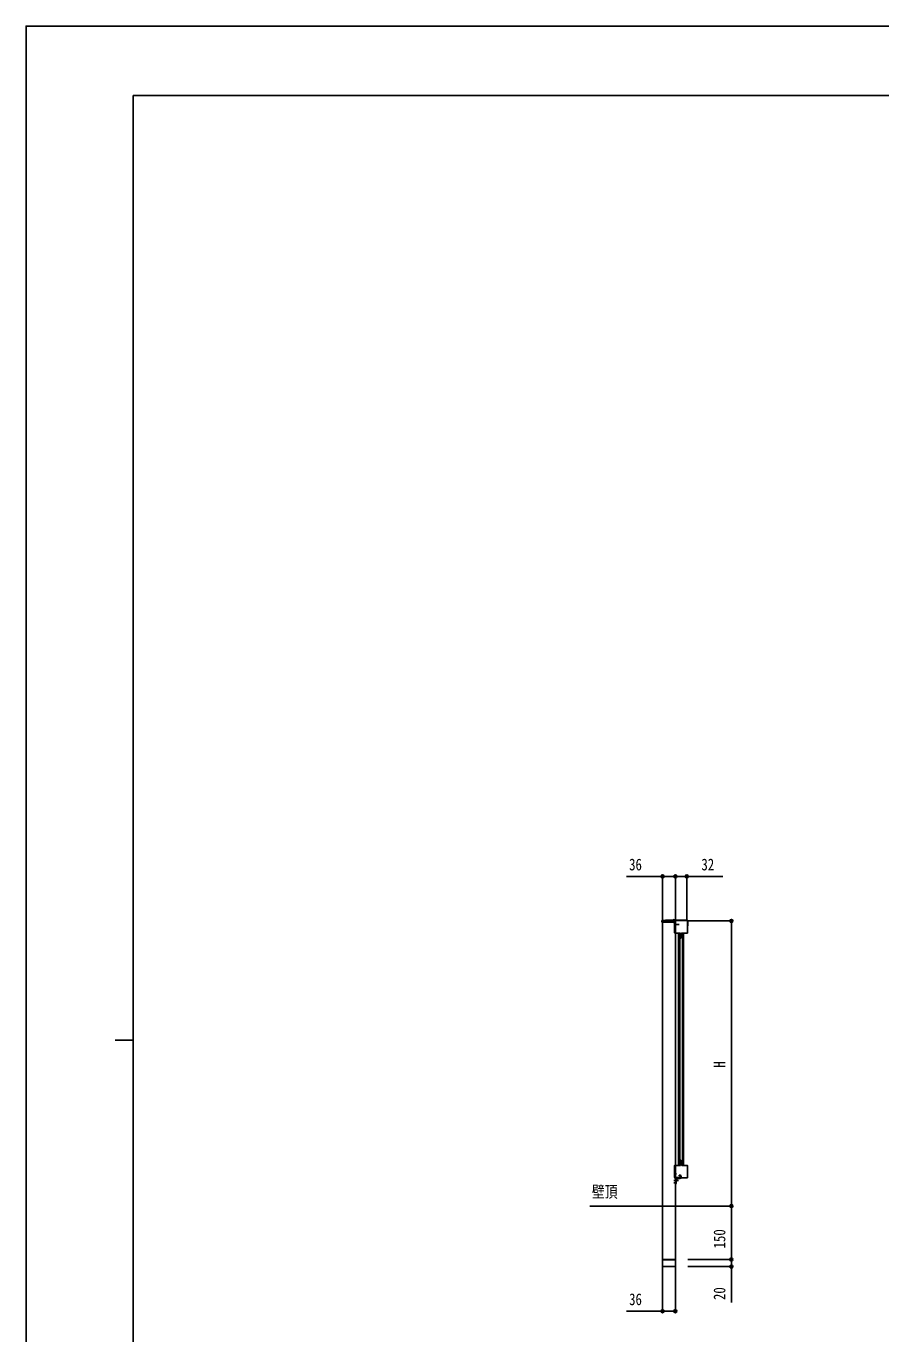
# Model space of a CAD drawing. Units: millimetres, scale not verified. Extents: x -4205 to 4205, y -2970 to 2970.
# Drawn here: x -4205 to -1807, y -699 to 2970 of the extents above; entities that cross this region are included whole.
import ezdxf
from ezdxf.enums import TextEntityAlignment as Align

# ---------------------------------------------------------------- set-up
doc = ezdxf.new("R2010")
doc.units = ezdxf.units.MM
doc.header["$LTSCALE"] = 12
for name, color, linetype in [('0-2_USER1', 3, 'Continuous'), ('0-3_YKK_A1', 4, 'Continuous'), ('0-4_YKK_D', 6, 'Continuous'), ('0-5_YKK_ZWAK', 7, 'Continuous')]:
    doc.layers.add(name, color=color, linetype=linetype)
doc.styles.add('ＭＳ ゴシック', font='')
doc.styles.get('ＭＳ ゴシック').set_extended_font_data('MS Gothic')

msp = doc.modelspace()

# ---------------------------------------------------------------- linework, layer by layer
at = {"layer": '0-3_YKK_A1'}
for p, q in [((-2421.78, 456.22), (-2421.78, 459.22)), ((-2388.28, 456.22), (-2421.78, 456.22)), ((-2420.28, 460.72), (-2352.79, 460.72)), ((-2419.78, -340.78), (-2419.78, 456.22)), ((-2410.48, 461.72), (-2352.49, 461.72)), ((-2383, 460.72), (-2390.96, 460.72)), ((-2389.06, 462.79), (-2388.13, 460.93)), ((-2386.01, 458.49), (-2388.28, 456.22)), ((-2388.13, 460.93), (-2386.98, 460.32)), ((-2387.41, 463.2), (-2387.41, 462.32)), ((-2387.28, 449.22), (-2373.13, 449.22)), ((-2386.98, 464.22), (-2386.98, 452.72)), ((-2386.01, 459.44), (-2386.01, 425.94)), ((-2385.78, 460.72), (-2385.78, 460.07)), ((-2385.75, 451.27), (-2383.93, 450.36)), ((-2385.75, 447.17), (-2383.93, 448.07)), ((-2350.53, 460.42), (-2385.03, 460.42)), ((-2383.78, 460.72), (-2384.07, 460.42)), ((-2383.32, 449.22), (-2383.93, 450.36)), ((-2383.32, 449.22), (-2383.93, 448.07)), ((-2383.78, 459.22), (-2383.78, -263.78)), ((-2383.78, 452.81), (-2383.78, 445.62)), ((-2383.49, 460.72), (-2383.49, 460.42)), ((-2382.07, 460.72), (-2382.07, 460.42)), ((-2368.49, 460.72), (-2368.49, 460.42)), ((-2367.07, 460.72), (-2367.07, 460.42)), ((-2349.55, 425.94), (-2349.55, 459.44)), ((-2349.53, 430.2), (-2349.29, 458.49)), ((-2385.03, 424.96), (-2384.81, 424.96)), ((-2384.8, 424.96), (-2384.53, 425.16)), ((-2375.78, 425.22), (-2369.78, 425.22)), ((-2374.78, 425.22), (-2374.78, -226.78)), ((-2371.53, 425.22), (-2371.53, -226.78)), ((-2369.78, 424.44), (-2369.78, 425.22)), ((-2369.78, 412.94), (-2369.78, 424.44)), ((-2365.78, 412.94), (-2365.78, 424.44)), ((-2364.03, 425.22), (-2364.03, -226.78)), ((-2360.78, 425.22), (-2360.78, -226.78)), ((-2359.78, 425.22), (-2358.78, 425.16)), ((-2358.78, 425.16), (-2351.03, 425.16)), ((-2350.75, 424.96), (-2351.03, 425.16)), ((-2350.75, 424.96), (-2350.53, 424.96)), ((-2369.78, -214.5), (-2369.78, -226.01)), ((-2365.78, -214.5), (-2365.78, -226.01)), ((-2387.28, -250.78), (-2380.2, -250.78)), ((-2386.01, -261.01), (-2386.01, -227.51)), ((-2385.75, -248.73), (-2383.93, -249.64)), ((-2385.75, -252.83), (-2383.93, -251.93)), ((-2385.03, -226.53), (-2384.81, -226.53)), ((-2384.8, -226.53), (-2384.53, -226.72)), ((-2383.32, -250.78), (-2383.93, -249.64)), ((-2383.32, -250.78), (-2383.93, -251.93)), ((-2383.78, -247.19), (-2383.78, -254.38)), ((-2375.78, -226.78), (-2369.78, -226.78)), ((-2372.98, -253.78), (-2370.48, -253.78)), ((-2369.98, -255.78), (-2369.98, -260.28)), ((-2369.78, -226.01), (-2369.78, -226.78)), ((-2368.48, -255.78), (-2368.48, -259.78)), ((-2359.78, -226.78), (-2358.78, -226.72)), ((-2358.78, -226.72), (-2351.03, -226.72)), ((-2350.75, -226.53), (-2351.03, -226.72)), ((-2350.75, -226.53), (-2350.53, -226.53)), ((-2349.55, -227.51), (-2349.55, -261.01)), ((-2374.78, -268.78), (-2388.22, -268.78)), ((-2379.53, -275.78), (-2388.07, -275.78)), ((-2379.53, -275.78), (-2388.07, -275.78)), ((-2350.53, -261.99), (-2385.03, -261.99)), ((-2383.78, -279.78), (-2383.78, -263.28)), ((-2383.78, -263.78), (-2383.78, -279.78)), ((-2383.78, -279.78), (-2383.78, -340.78)), ((-2382.28, -279.78), (-2383.78, -279.78)), ((-2382.28, -279.78), (-2383.78, -279.78)), ((-2382.28, -262.78), (-2382.28, -279.78)), ((-2382.28, -264.53), (-2382.28, -270.78)), ((-2382.28, -264.53), (-2381.77, -264.53)), ((-2382.28, -273.03), (-2382.28, -266.78)), ((-2382.28, -273.03), (-2381.77, -273.03)), ((-2381.78, -262.28), (-2370.98, -262.28)), ((-2381.77, -264.53), (-2381.77, -270.78)), ((-2381.77, -273.03), (-2381.77, -266.78)), ((-2370.48, -260.78), (-2381.28, -260.78)), ((-2381.28, -273.78), (-2381.28, -264.28)), ((-2380.28, -263.28), (-2370.98, -263.28)), ((-2367.48, -257.78), (-2367.48, -259.78)), ((-2314.44, -340.78), (-2623.65, -340.78)), ((-2383.78, -340.78), (-2383.78, -490.78)), ((-2383.58, -491.78), (-2419.98, -491.78)), ((-2419.98, -510.78), (-2383.58, -510.78))]:
    msp.add_line(p, q, dxfattribs=at)
for points in [[(-2386.56, 463.2), (-2386.56, 462.32), (-2387.41, 462.32)], [(-2384.91, 462.79), (-2385.84, 460.93), (-2386.98, 460.32)], [(-2384.53, 425.16), (-2376.78, 425.16), (-2375.78, 425.22)], [(-2365.78, 424.44), (-2365.78, 425.22), (-2359.78, 425.22)], [(-2384.53, -226.72), (-2376.78, -226.72), (-2375.78, -226.78)], [(-2373.48, -254.59), (-2373.48, -255.28), (-2370.48, -255.28)], [(-2365.78, -226.01), (-2365.78, -226.78), (-2359.78, -226.78)], [(-2380.18, -266.71), (-2382.09, -267.64), (-2382.7, -268.78)], [(-2380.18, -270.86), (-2382.09, -269.93), (-2382.7, -268.78)], [(-2383.78, -490.78), (-2419.78, -490.78), (-2419.78, -340.78)], [(-2419.98, -510.78), (-2419.98, -490.78), (-2383.58, -490.78), (-2383.58, -510.78)]]:
    msp.add_lwpolyline(points, dxfattribs=at)
for centre, radius, start, end in [((-2420.28, 459.22), 1.5, 90, 180), ((-2410.48, 460.72), 1, 90, 180), ((-2390.96, 460.99), 0.274, 142.28591, 270), ((-2386.98, 457.92), 5.3, 94.59941, 142.28591), ((-2386.98, 457.92), 5.3, 37.71409, 85.40059), ((-2382.08, 449.22), 4.2, 117.28096, 242.71904), ((-2385.03, 459.44), 0.981, 90, 180), ((-2383.93, 452.81), 0.154, 0, 117.28096), ((-2383.93, 445.62), 0.154, 242.71904, 0), ((-2383, 460.99), 0.274, 270, 37.71409), ((-2352.79, 458.22), 2.5, 61.92685, 90), ((-2352.49, 458.52), 3.2, 359.5, 90), ((-2350.53, 459.44), 0.981, 0, 90), ((-2385.03, 425.94), 0.981, 180, 270), ((-2350.53, 425.94), 0.981, 270, 0), ((-2350.53, 430.2), 1, 351.09817, 359.5), ((-2382.08, -250.78), 4.2, 117.28096, 242.71904), ((-2385.03, -227.51), 0.981, 90, 180), ((-2383.93, -247.19), 0.154, 0, 117.28096), ((-2383.93, -254.38), 0.154, 242.71904, 0), ((-2370.48, -255.78), 2, 0, 90), ((-2370.48, -255.78), 0.5, 0, 90), ((-2368.48, -257.78), 1, 0, 90), ((-2350.53, -227.51), 0.981, 0, 90), ((-2385.03, -261.01), 0.981, 180, 270), ((-2381.28, -263.28), 2.5, 90, 180), ((-2381.78, -262.78), 0.5, 90, 180), ((-2382.28, -273.78), 1, 270, 0), ((-2382.28, -273.78), 1, 270, 0), ((-2385.31, -268.78), 5.53, 43.21261, 50.20587), ((-2385.31, -268.78), 5.53, 309.79413, 316.78739), ((-2380.28, -264.28), 1, 90, 180), ((-2385.31, -268.78), 5.53, 316.78739, 43.21261), ((-2370.98, -259.78), 2.5, 270, 0), ((-2370.98, -259.78), 3.5, 270, 0), ((-2370.48, -260.28), 0.5, 270, 0), ((-2350.53, -261.01), 0.981, 270, 0)]:
    msp.add_arc(centre, radius, start, end, dxfattribs=at)
for centre, major_axis, start_param, end_param in [((-2367.77, 412.95), (-1.42, -1.42), 5.4996506, 7.06672), ((-2367.78, 412.95), (-1.42, 1.42), 2.358058, 3.9251274), ((-2367.77, -214.51), (-1.42, 1.42), 5.4996506, 7.06672), ((-2367.78, -214.51), (-1.42, -1.42), 2.358058, 3.9251274)]:
    msp.add_ellipse(centre, major_axis=major_axis, ratio=0.99628, start_param=start_param, end_param=end_param, dxfattribs=at)
at = {"layer": '0-4_YKK_D'}
for p, q in [((-2419.78, 457.22), (-2419.78, 585.22)), ((-2383.78, 460.22), (-2383.78, 585.22)), ((-2383.78, 460.22), (-2383.78, 585.22)), ((-2351.78, 460.22), (-2351.78, 585.22)), ((-2350.78, 459.22), (-2225.78, 459.22)), ((-2226.78, 459.22), (-2226.78, -340.78)), ((-2313.44, -340.78), (-2225.78, -340.78)), ((-2313.44, -340.78), (-2225.78, -340.78)), ((-2226.78, -340.78), (-2226.78, -490.78)), ((-2419.78, -491.78), (-2419.78, -636.78)), ((-2383.78, -491.78), (-2383.78, -636.78)), ((-2348.78, -490.78), (-2225.78, -490.78)), ((-2348.78, -490.78), (-2225.78, -490.78)), ((-2348.78, -510.78), (-2225.78, -510.78))]:
    msp.add_line(p, q, dxfattribs=at)
for points in [[(-2383.78, 584.22), (-2419.78, 584.22), (-2520.58, 584.22)], [(-2383.78, 584.22), (-2351.78, 584.22), (-2250.98, 584.22)], [(-2226.78, -490.78), (-2226.78, -510.78), (-2226.78, -611.58)], [(-2383.78, -635.78), (-2419.78, -635.78), (-2520.58, -635.78)]]:
    msp.add_lwpolyline(points, dxfattribs=at)
for centre in [(-2419.78, 584.22), (-2383.78, 584.22), (-2383.78, 584.22), (-2351.78, 584.22), (-2226.78, 459.22), (-2226.78, -340.78), (-2226.78, -340.78), (-2226.78, -490.78), (-2226.78, -490.78), (-2226.78, -510.78), (-2419.78, -635.78), (-2383.78, -635.78)]:
    msp.add_circle(centre, 4.25, dxfattribs=at)
at = {"layer": '0-5_YKK_ZWAK'}
for p, q in [((3895.02, 2775), (-3904.98, 2775)), ((-3904.98, -2525), (-3904.98, 2775)), ((-3954.98, 125), (-3904.98, 125))]:
    msp.add_line(p, q, dxfattribs=at)
msp.add_lwpolyline([(-4205, -2970), (4205, -2970), (4205, 2970), (-4205, 2970)], close=True, dxfattribs=at)

# ---------------------------------------------------------------- texts
at = {"layer": '0-2_USER1', "style": 'ＭＳ ゴシック', "width": 0.8}
msp.add_text('壁頂', height=32.99, dxfattribs=at).set_placement((-2618, -327), align=Align.BOTTOM_LEFT)
at = {"layer": '0-4_YKK_D', "style": 'ＭＳ ゴシック', "width": 0.8}
for s, p in [('36', (-2513.58, 591.22)), ('32', (-2310.78, 591.22)), ('36', (-2513.58, -628.78))]:
    msp.add_text(s, height=32.99, dxfattribs=at).set_placement(p, align=Align.BOTTOM_LEFT)
for s, p in [('H', (-2233.78, 47.22)), ('150', (-2233.78, -459.78)), ('20', (-2233.78, -604.58))]:
    msp.add_text(s, height=32.99, rotation=90, dxfattribs=at).set_placement(p, align=Align.BOTTOM_LEFT)

doc.saveas('drawing.dxf')
